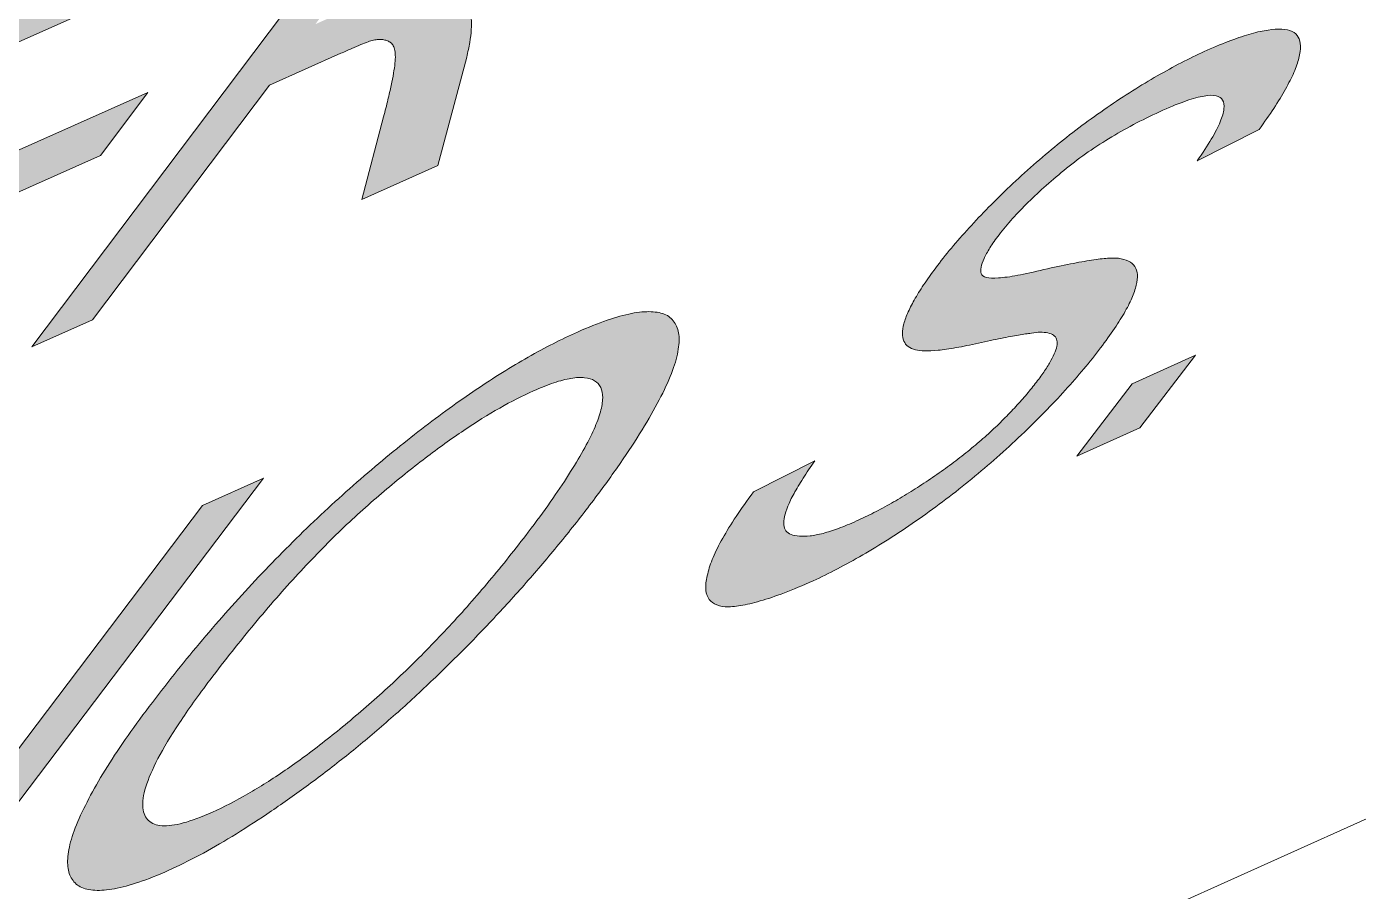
# Model space of a CAD drawing. Header units: millimetres. Extents: x 63.4 to 146.5, y -188.5 to -109.4.
# Drawn here: x 105.285 to 108.876, y -179.662 to -177.332 of the extents above; entities that cross this region are included whole.
import ezdxf

# ---------------------------------------------------------------- set-up
doc = ezdxf.new("R2010")
doc.units = ezdxf.units.MM
doc.header["$MEASUREMENT"] = 0
doc.layers.add('Ebene 1', color=7, linetype='Continuous', lineweight=0)

# ---------------------------------------------------------------- blocks, each defined once
blk = doc.blocks.new('Block_7')
at = {"layer": 'Ebene 1', "true_color": 0x1d1d1b, "transparency": 33554687}
h = blk.add_hatch(color=250, dxfattribs=at)
h.dxf.hatch_style = 2
edge = h.paths.add_edge_path()
edge.add_spline(control_points=[(106.9301, -176.5186), (106.9301, -176.5186), (106.3779, -176.764), (106.3779, -176.764), (106.3779, -176.764), (105.2997, -178.1944), (105.2997, -178.1944), (105.2997, -178.1944), (105.4631, -178.1215), (105.4631, -178.1215), (105.4631, -178.1215), (105.9399, -177.4892), (105.9399, -177.4892), (105.9399, -177.4892), (106.1325, -177.4034), (106.1325, -177.4034), (106.1432, -177.3987), (106.153, -177.3943), (106.1619, -177.3904), (106.1709, -177.3864), (106.179, -177.3829), (106.1863, -177.3799), (106.1937, -177.3768), (106.2002, -177.3742), (106.2058, -177.3722), (106.2115, -177.3701), (106.2164, -177.3686), (106.2205, -177.3676), (106.2252, -177.3668), (106.2296, -177.3663), (106.2338, -177.3661), (106.2381, -177.366), (106.242, -177.3661), (106.2457, -177.3666), (106.2494, -177.3671), (106.2529, -177.3679), (106.2562, -177.369), (106.2594, -177.3701), (106.2624, -177.3716), (106.2652, -177.3733), (106.2679, -177.3751), (106.2704, -177.3775), (106.2724, -177.3806), (106.2745, -177.3838), (106.2761, -177.3877), (106.2773, -177.3924), (106.2785, -177.397), (106.2792, -177.4025), (106.2794, -177.4088), (106.2796, -177.4151), (106.2793, -177.4223), (106.2784, -177.4303), (106.2776, -177.4384), (106.2763, -177.4473), (106.2746, -177.4572), (106.2729, -177.4672), (106.2707, -177.4781), (106.2682, -177.4901), (106.2656, -177.5021), (106.2626, -177.5151), (106.2593, -177.5292), (106.2559, -177.5432), (106.2521, -177.5584), (106.2479, -177.5747), (106.2479, -177.5747), (106.189, -177.7975), (106.189, -177.7975), (106.189, -177.7975), (106.3941, -177.7059), (106.3941, -177.7059), (106.3941, -177.7059), (106.4718, -177.4138), (106.4718, -177.4138), (106.4752, -177.3999), (106.478, -177.3868), (106.4801, -177.3744), (106.4822, -177.3621), (106.4837, -177.3504), (106.4843, -177.3396), (106.485, -177.3288), (106.4849, -177.3188), (106.4841, -177.3096), (106.4832, -177.3005), (106.4815, -177.2922), (106.4789, -177.2848), (106.4777, -177.2815), (106.4757, -177.2786), (106.4731, -177.2759), (106.4705, -177.2733), (106.4673, -177.2709), (106.4634, -177.2688), (106.4595, -177.2667), (106.455, -177.2649), (106.4499, -177.2634), (106.4447, -177.2618), (106.4391, -177.2605), (106.4328, -177.2595), (106.4663, -177.2411), (106.4991, -177.2221), (106.5311, -177.2025), (106.5632, -177.1829), (106.5944, -177.1627), (106.6249, -177.1417), (106.6553, -177.1208), (106.6849, -177.0993), (106.7137, -177.0771), (106.7426, -177.0548), (106.7705, -177.0319), (106.7976, -177.0084), (106.8252, -176.9846), (106.8519, -176.9605), (106.8776, -176.9361), (106.9032, -176.9117), (106.9279, -176.8871), (106.9514, -176.8624), (106.975, -176.8376), (106.9975, -176.8126), (107.0188, -176.7876), (107.0401, -176.7626), (107.0603, -176.7375), (107.0793, -176.7124), (107.0944, -176.6925), (107.108, -176.6735), (107.1201, -176.6555), (107.1323, -176.6375), (107.1429, -176.6205), (107.1521, -176.6044), (107.1613, -176.5884), (107.1689, -176.5733), (107.1751, -176.5592), (107.1813, -176.5451), (107.186, -176.532), (107.1893, -176.5199), (107.1931, -176.5075), (107.1952, -176.4966), (107.1957, -176.4872), (107.1961, -176.4778), (107.1949, -176.4699), (107.1921, -176.4636), (107.1893, -176.4572), (107.1849, -176.4524), (107.1789, -176.4491), (107.1729, -176.4458), (107.1653, -176.444), (107.1562, -176.4438), (107.1465, -176.4438), (107.1346, -176.4454), (107.1203, -176.4485), (107.1061, -176.4516), (107.0895, -176.4563), (107.0707, -176.4625), (107.0518, -176.4687), (107.0307, -176.4765), (107.0072, -176.4859), (106.9838, -176.4952), (106.9581, -176.5061), (106.9301, -176.5186)], knot_values=[0, 0, 0, 0, 1, 1, 1, 2, 2, 2, 3, 3, 3, 4, 4, 4, 5, 5, 5, 6, 6, 6, 7, 7, 7, 8, 8, 8, 9, 9, 9, 10, 10, 10, 11, 11, 11, 12, 12, 12, 13, 13, 13, 14, 14, 14, 15, 15, 15, 16, 16, 16, 17, 17, 17, 18, 18, 18, 19, 19, 19, 20, 20, 20, 21, 21, 21, 22, 22, 22, 23, 23, 23, 24, 24, 24, 25, 25, 25, 26, 26, 26, 27, 27, 27, 28, 28, 28, 29, 29, 29, 30, 30, 30, 31, 31, 31, 32, 32, 32, 33, 33, 33, 34, 34, 34, 35, 35, 35, 36, 36, 36, 37, 37, 37, 38, 38, 38, 39, 39, 39, 40, 40, 40, 41, 41, 41, 42, 42, 42, 43, 43, 43, 44, 44, 44, 45, 45, 45, 46, 46, 46, 47, 47, 47, 48, 48, 48, 49, 49, 49, 50, 50, 50, 51, 51, 51, 52, 52, 52, 52], degree=3, periodic=0)
edge.add_line((106.9301, -176.5186), (106.9301, -176.5186))
edge = h.paths.add_edge_path()
edge.add_spline(control_points=[(106.0638, -177.3249), (106.0638, -177.3249), (106.4212, -176.8512), (106.4212, -176.8512), (106.4212, -176.8512), (106.8159, -176.6756), (106.8159, -176.6756), (106.8394, -176.6652), (106.8603, -176.6568), (106.8785, -176.6504), (106.8967, -176.644), (106.9122, -176.6398), (106.9252, -176.6376), (106.9381, -176.6353), (106.9483, -176.6352), (106.956, -176.6372), (106.9636, -176.6392), (106.9686, -176.6433), (106.9709, -176.6495), (106.9733, -176.6557), (106.9738, -176.6633), (106.9724, -176.6722), (106.971, -176.6812), (106.9678, -176.6914), (106.9626, -176.703), (106.9575, -176.7146), (106.9505, -176.7275), (106.9416, -176.7417), (106.9327, -176.7558), (106.922, -176.7713), (106.9093, -176.788), (106.9006, -176.7996), (106.8912, -176.8114), (106.8813, -176.8232), (106.8715, -176.8351), (106.861, -176.847), (106.8501, -176.859), (106.8391, -176.871), (106.8277, -176.8831), (106.8157, -176.8953), (106.8038, -176.9074), (106.7913, -176.9196), (106.7784, -176.9317), (106.7655, -176.9438), (106.7526, -176.9556), (106.7395, -176.9669), (106.7265, -176.9783), (106.7133, -176.9892), (106.7, -176.9998), (106.6867, -177.0105), (106.6733, -177.0207), (106.6596, -177.0306), (106.646, -177.0405), (106.6322, -177.0501), (106.6182, -177.0593), (106.6042, -177.0685), (106.5894, -177.0778), (106.5739, -177.087), (106.5585, -177.0962), (106.5424, -177.1053), (106.5258, -177.1143), (106.5091, -177.1233), (106.4919, -177.1322), (106.4743, -177.1409), (106.4566, -177.1496), (106.4385, -177.1581), (106.42, -177.1663), (106.42, -177.1663), (106.0638, -177.3249), (106.0638, -177.3249)], knot_values=[0, 0, 0, 0, 1, 1, 1, 2, 2, 2, 3, 3, 3, 4, 4, 4, 5, 5, 5, 6, 6, 6, 7, 7, 7, 8, 8, 8, 9, 9, 9, 10, 10, 10, 11, 11, 11, 12, 12, 12, 13, 13, 13, 14, 14, 14, 15, 15, 15, 16, 16, 16, 17, 17, 17, 18, 18, 18, 19, 19, 19, 20, 20, 20, 21, 21, 21, 22, 22, 22, 23, 23, 23, 23], degree=3, periodic=0)
edge.add_line((106.0638, -177.3249), (106.0638, -177.3249))
h = blk.add_hatch(color=250, dxfattribs=at)
h.dxf.hatch_style = 2
h.paths.add_polyline_path([(106.1172, -176.8799), (105.2094, -177.2834), (104.1356, -178.7139), (105.0691, -178.2973), (105.1962, -178.1286), (104.4286, -178.471), (104.7922, -177.9869), (105.4844, -177.6785), (105.6121, -177.5089), (104.9196, -177.8173), (105.2483, -177.3796), (105.9889, -177.0503), (106.1172, -176.8799)])
h = blk.add_hatch(color=250, dxfattribs=at)
h.dxf.hatch_style = 2
edge = h.paths.add_edge_path()
edge.add_spline(control_points=[(108.4683, -177.3952), (108.4479, -177.4043), (108.4273, -177.4142), (108.4062, -177.4249), (108.3852, -177.4356), (108.3638, -177.4471), (108.3421, -177.4594), (108.3204, -177.4718), (108.2982, -177.4849), (108.2757, -177.499), (108.2532, -177.5131), (108.2303, -177.528), (108.2069, -177.5439), (108.1841, -177.5595), (108.1616, -177.5755), (108.1392, -177.592), (108.1169, -177.6085), (108.0948, -177.6255), (108.0729, -177.643), (108.051, -177.6605), (108.0294, -177.6785), (108.008, -177.6971), (107.9866, -177.7157), (107.9655, -177.7348), (107.9446, -177.7546), (107.9242, -177.7737), (107.9047, -177.7926), (107.886, -177.8114), (107.8674, -177.8302), (107.8496, -177.8487), (107.8326, -177.8671), (107.8157, -177.8856), (107.7996, -177.9038), (107.7843, -177.9218), (107.7691, -177.9399), (107.7547, -177.9578), (107.7412, -177.9755), (107.7287, -177.9919), (107.7175, -178.0074), (107.7076, -178.022), (107.6976, -178.0367), (107.689, -178.0505), (107.6815, -178.0635), (107.674, -178.0765), (107.6677, -178.0887), (107.6626, -178.1002), (107.6574, -178.1116), (107.6534, -178.1223), (107.6505, -178.1324), (107.6481, -178.1417), (107.6468, -178.1504), (107.6468, -178.1582), (107.6468, -178.166), (107.6481, -178.1729), (107.6506, -178.1789), (107.6532, -178.1849), (107.657, -178.19), (107.6623, -178.194), (107.6675, -178.198), (107.6742, -178.2009), (107.6822, -178.2027), (107.6885, -178.2045), (107.6966, -178.2055), (107.7068, -178.2057), (107.717, -178.2058), (107.7291, -178.2052), (107.7432, -178.2038), (107.7573, -178.2023), (107.7734, -178.2), (107.7916, -178.1968), (107.8097, -178.1936), (107.8299, -178.1895), (107.8521, -178.1845), (107.8744, -178.1795), (107.8944, -178.1753), (107.9122, -178.1717), (107.9301, -178.1682), (107.9458, -178.1653), (107.9595, -178.163), (107.9731, -178.1607), (107.9847, -178.159), (107.9944, -178.1577), (108.004, -178.1564), (108.0117, -178.1555), (108.0175, -178.155), (108.0258, -178.155), (108.033, -178.1557), (108.0392, -178.1571), (108.0453, -178.1585), (108.0503, -178.1605), (108.0542, -178.1633), (108.0581, -178.1661), (108.0609, -178.1696), (108.0625, -178.1738), (108.0641, -178.1781), (108.0645, -178.183), (108.0638, -178.1888), (108.063, -178.1945), (108.0612, -178.201), (108.0584, -178.2082), (108.0555, -178.2154), (108.0518, -178.2233), (108.0471, -178.2318), (108.0423, -178.2403), (108.0367, -178.2494), (108.0302, -178.2591), (108.0237, -178.2687), (108.0163, -178.279), (108.0081, -178.2897), (108, -178.3003), (107.9913, -178.3111), (107.982, -178.3221), (107.9727, -178.3331), (107.9628, -178.3442), (107.9524, -178.3554), (107.942, -178.3667), (107.931, -178.3781), (107.9195, -178.3897), (107.908, -178.4012), (107.8959, -178.4129), (107.8832, -178.4248), (107.8704, -178.4363), (107.8572, -178.4478), (107.8436, -178.4593), (107.83, -178.4707), (107.8159, -178.482), (107.8015, -178.4932), (107.7871, -178.5045), (107.7723, -178.5155), (107.7571, -178.5264), (107.7419, -178.5373), (107.7264, -178.548), (107.7105, -178.5584), (107.6951, -178.5686), (107.6796, -178.5785), (107.664, -178.5882), (107.6483, -178.5978), (107.6326, -178.6072), (107.6169, -178.6161), (107.6012, -178.625), (107.5855, -178.6335), (107.5698, -178.6415), (107.5542, -178.6495), (107.5386, -178.657), (107.5233, -178.6639), (107.5058, -178.6717), (107.4895, -178.6784), (107.4744, -178.684), (107.4594, -178.6895), (107.4455, -178.6939), (107.4328, -178.6973), (107.4201, -178.7006), (107.4085, -178.7029), (107.398, -178.7041), (107.3874, -178.7054), (107.378, -178.7056), (107.3695, -178.7048), (107.3605, -178.7044), (107.3529, -178.7029), (107.3468, -178.7005), (107.3406, -178.6981), (107.3359, -178.6947), (107.3326, -178.6904), (107.3293, -178.686), (107.3273, -178.6806), (107.3267, -178.6743), (107.3261, -178.6679), (107.3269, -178.6605), (107.3289, -178.6522), (107.3304, -178.6441), (107.3333, -178.6349), (107.3376, -178.6245), (107.3418, -178.6141), (107.3475, -178.6026), (107.3544, -178.59), (107.3613, -178.5774), (107.3695, -178.5637), (107.3789, -178.549), (107.3883, -178.5342), (107.3989, -178.5184), (107.4107, -178.5015), (107.4107, -178.5015), (107.2452, -178.5857), (107.2452, -178.5857), (107.228, -178.6087), (107.2125, -178.6307), (107.1986, -178.6515), (107.1847, -178.6724), (107.1725, -178.6921), (107.1621, -178.7106), (107.1517, -178.729), (107.1431, -178.7463), (107.1364, -178.7623), (107.1296, -178.7783), (107.1248, -178.7929), (107.1219, -178.8062), (107.1179, -178.8203), (107.1161, -178.8327), (107.1162, -178.8434), (107.1163, -178.854), (107.1184, -178.863), (107.1225, -178.8704), (107.1265, -178.8777), (107.1325, -178.8834), (107.1403, -178.8876), (107.1481, -178.8917), (107.1578, -178.8942), (107.1692, -178.8953), (107.1812, -178.8957), (107.195, -178.8946), (107.2107, -178.892), (107.2264, -178.8895), (107.2439, -178.8854), (107.2635, -178.8796), (107.2831, -178.8739), (107.3047, -178.8666), (107.3284, -178.8576), (107.352, -178.8485), (107.3778, -178.8378), (107.4057, -178.8252), (107.4271, -178.8156), (107.449, -178.8049), (107.4714, -178.7933), (107.4938, -178.7817), (107.5166, -178.7691), (107.5397, -178.7556), (107.5629, -178.7421), (107.5864, -178.7277), (107.6102, -178.7126), (107.634, -178.6974), (107.658, -178.6815), (107.6822, -178.6649), (107.707, -178.6476), (107.7312, -178.63), (107.755, -178.6121), (107.7788, -178.5942), (107.8021, -178.576), (107.8251, -178.5573), (107.8481, -178.5387), (107.8707, -178.5196), (107.8931, -178.5001), (107.9154, -178.4806), (107.9374, -178.4606), (107.9592, -178.4401), (107.9814, -178.419), (108.0025, -178.3985), (108.0224, -178.3783), (108.0423, -178.3582), (108.0611, -178.3385), (108.079, -178.319), (108.0968, -178.2996), (108.1137, -178.2804), (108.1297, -178.2614), (108.1457, -178.2424), (108.1609, -178.2235), (108.1753, -178.2047), (108.1898, -178.1859), (108.2027, -178.1681), (108.2143, -178.1513), (108.2258, -178.1346), (108.2358, -178.1189), (108.2443, -178.1043), (108.2528, -178.0896), (108.2598, -178.076), (108.2653, -178.0634), (108.2707, -178.0508), (108.2746, -178.0393), (108.2769, -178.0287), (108.2798, -178.0179), (108.2809, -178.0083), (108.2803, -177.9999), (108.2798, -177.9915), (108.2775, -177.9843), (108.2735, -177.9782), (108.2695, -177.9721), (108.2637, -177.9672), (108.2563, -177.9635), (108.2489, -177.9598), (108.2398, -177.9573), (108.2289, -177.9559), (108.2216, -177.9551), (108.212, -177.9551), (108.2, -177.9559), (108.188, -177.9567), (108.1736, -177.9584), (108.1569, -177.9609), (108.1402, -177.9635), (108.1211, -177.9668), (108.0996, -177.9711), (108.0782, -177.9753), (108.0544, -177.9804), (108.0282, -177.9863), (108.0015, -177.9929), (107.9779, -177.9981), (107.9576, -178.0018), (107.9372, -178.0056), (107.9199, -178.0079), (107.9059, -178.0088), (107.8918, -178.0097), (107.8808, -178.0092), (107.8731, -178.0073), (107.8653, -178.0054), (107.8607, -178.0021), (107.8593, -177.9973), (107.8579, -177.9925), (107.8578, -177.9868), (107.859, -177.98), (107.8602, -177.9733), (107.8627, -177.9655), (107.8667, -177.9568), (107.8706, -177.9481), (107.8759, -177.9384), (107.8827, -177.9277), (107.8894, -177.917), (107.8976, -177.9054), (107.9073, -177.8927), (107.9184, -177.8782), (107.9305, -177.8636), (107.9436, -177.849), (107.9568, -177.8343), (107.9709, -177.8195), (107.9861, -177.8046), (108.0013, -177.7897), (108.0175, -177.7747), (108.0347, -177.7595), (108.0519, -177.7442), (108.0701, -177.7288), (108.0892, -177.7132), (108.108, -177.6981), (108.1275, -177.6835), (108.1478, -177.6694), (108.1682, -177.6554), (108.1892, -177.6418), (108.2109, -177.6287), (108.2327, -177.6157), (108.2551, -177.6031), (108.2781, -177.5912), (108.3012, -177.5792), (108.3248, -177.5678), (108.349, -177.557), (108.3727, -177.5464), (108.3937, -177.5379), (108.4122, -177.5315), (108.4307, -177.525), (108.4466, -177.5207), (108.46, -177.5185), (108.4734, -177.5162), (108.4842, -177.516), (108.4926, -177.5179), (108.5009, -177.5198), (108.5068, -177.5237), (108.5101, -177.5297), (108.5135, -177.5357), (108.5147, -177.5434), (108.5136, -177.5531), (108.5125, -177.5628), (108.5092, -177.5744), (108.5035, -177.5879), (108.4979, -177.6015), (108.4899, -177.617), (108.4795, -177.6346), (108.4691, -177.6521), (108.4564, -177.6717), (108.4412, -177.6935), (108.4412, -177.6935), (108.6087, -177.6085), (108.6087, -177.6085), (108.623, -177.5888), (108.6362, -177.5698), (108.648, -177.5517), (108.6599, -177.5336), (108.6704, -177.5164), (108.6795, -177.5002), (108.6885, -177.484), (108.6961, -177.4688), (108.7022, -177.4548), (108.7082, -177.4407), (108.7127, -177.4278), (108.7154, -177.4162), (108.7187, -177.4039), (108.7202, -177.393), (108.72, -177.3836), (108.7198, -177.3741), (108.7179, -177.3661), (108.7141, -177.3596), (108.7104, -177.353), (108.7048, -177.348), (108.6973, -177.3445), (108.6899, -177.341), (108.6805, -177.339), (108.6693, -177.3387), (108.6585, -177.3381), (108.6463, -177.3387), (108.6327, -177.3407), (108.6191, -177.3426), (108.604, -177.3459), (108.5873, -177.3505), (108.5706, -177.3552), (108.5524, -177.3612), (108.5326, -177.3686), (108.5128, -177.376), (108.4914, -177.3849), (108.4683, -177.3952)], knot_values=[0, 0, 0, 0, 1, 1, 1, 2, 2, 2, 3, 3, 3, 4, 4, 4, 5, 5, 5, 6, 6, 6, 7, 7, 7, 8, 8, 8, 9, 9, 9, 10, 10, 10, 11, 11, 11, 12, 12, 12, 13, 13, 13, 14, 14, 14, 15, 15, 15, 16, 16, 16, 17, 17, 17, 18, 18, 18, 19, 19, 19, 20, 20, 20, 21, 21, 21, 22, 22, 22, 23, 23, 23, 24, 24, 24, 25, 25, 25, 26, 26, 26, 27, 27, 27, 28, 28, 28, 29, 29, 29, 30, 30, 30, 31, 31, 31, 32, 32, 32, 33, 33, 33, 34, 34, 34, 35, 35, 35, 36, 36, 36, 37, 37, 37, 38, 38, 38, 39, 39, 39, 40, 40, 40, 41, 41, 41, 42, 42, 42, 43, 43, 43, 44, 44, 44, 45, 45, 45, 46, 46, 46, 47, 47, 47, 48, 48, 48, 49, 49, 49, 50, 50, 50, 51, 51, 51, 52, 52, 52, 53, 53, 53, 54, 54, 54, 55, 55, 55, 56, 56, 56, 57, 57, 57, 58, 58, 58, 59, 59, 59, 60, 60, 60, 61, 61, 61, 62, 62, 62, 63, 63, 63, 64, 64, 64, 65, 65, 65, 66, 66, 66, 67, 67, 67, 68, 68, 68, 69, 69, 69, 70, 70, 70, 71, 71, 71, 72, 72, 72, 73, 73, 73, 74, 74, 74, 75, 75, 75, 76, 76, 76, 77, 77, 77, 78, 78, 78, 79, 79, 79, 80, 80, 80, 81, 81, 81, 82, 82, 82, 83, 83, 83, 84, 84, 84, 85, 85, 85, 86, 86, 86, 87, 87, 87, 88, 88, 88, 89, 89, 89, 90, 90, 90, 91, 91, 91, 92, 92, 92, 93, 93, 93, 94, 94, 94, 95, 95, 95, 96, 96, 96, 97, 97, 97, 98, 98, 98, 99, 99, 99, 100, 100, 100, 101, 101, 101, 102, 102, 102, 103, 103, 103, 104, 104, 104, 105, 105, 105, 106, 106, 106, 107, 107, 107, 108, 108, 108, 109, 109, 109, 110, 110, 110, 111, 111, 111, 112, 112, 112, 113, 113, 113, 114, 114, 114, 115, 115, 115, 116, 116, 116, 117, 117, 117, 118, 118, 118, 119, 119, 119, 120, 120, 120, 121, 121, 121, 122, 122, 122, 123, 123, 123, 124, 124, 124, 125, 125, 125, 126, 126, 126, 127, 127, 127, 128, 128, 128, 129, 129, 129, 130, 130, 130, 131, 131, 131, 132, 132, 132, 133, 133, 133, 134, 134, 134, 134], degree=3, periodic=0)
edge.add_line((108.4683, -177.3952), (108.4683, -177.3952))
h = blk.add_hatch(color=250, dxfattribs=at)
h.dxf.hatch_style = 2
edge = h.paths.add_edge_path()
edge.add_spline(control_points=[(106.7707, -178.1547), (106.7275, -178.1741), (106.6832, -178.1967), (106.6376, -178.2225), (106.592, -178.2483), (106.5452, -178.2774), (106.4973, -178.3098), (106.4493, -178.3421), (106.4002, -178.3777), (106.3499, -178.4165), (106.2995, -178.4553), (106.2481, -178.4974), (106.1954, -178.5426), (106.1427, -178.588), (106.0911, -178.635), (106.0407, -178.6836), (105.9902, -178.7322), (105.9409, -178.7825), (105.8926, -178.8343), (105.8443, -178.8861), (105.7971, -178.9396), (105.7511, -178.9945), (105.705, -179.0494), (105.66, -179.1059), (105.6161, -179.1638), (105.5927, -179.1947), (105.571, -179.2244), (105.5512, -179.2531), (105.5313, -179.2818), (105.5131, -179.3094), (105.4968, -179.3359), (105.4804, -179.3624), (105.4658, -179.3879), (105.4529, -179.4124), (105.4401, -179.4368), (105.429, -179.4602), (105.4196, -179.4826), (105.4109, -179.5048), (105.4045, -179.5248), (105.4006, -179.5428), (105.3967, -179.5607), (105.3952, -179.5766), (105.396, -179.5905), (105.3969, -179.6044), (105.4001, -179.6163), (105.4057, -179.6262), (105.4113, -179.6361), (105.4193, -179.6441), (105.4296, -179.6502), (105.4409, -179.6555), (105.4542, -179.6586), (105.4696, -179.6595), (105.485, -179.6604), (105.5025, -179.6591), (105.5222, -179.6554), (105.542, -179.6518), (105.564, -179.6459), (105.5883, -179.6376), (105.6127, -179.6293), (105.6394, -179.6187), (105.6686, -179.6055), (105.6951, -179.5936), (105.7226, -179.5801), (105.7511, -179.5648), (105.7795, -179.5496), (105.809, -179.5327), (105.8394, -179.5142), (105.8697, -179.4957), (105.9011, -179.4756), (105.9333, -179.4539), (105.9656, -179.4322), (105.9988, -179.409), (106.0329, -179.3842), (106.067, -179.3594), (106.1009, -179.3336), (106.1347, -179.3068), (106.1686, -179.2801), (106.2023, -179.2522), (106.236, -179.2232), (106.2698, -179.1943), (106.3035, -179.1642), (106.3374, -179.1328), (106.3712, -179.1015), (106.4052, -179.0689), (106.4394, -179.035), (106.4735, -179.001), (106.5067, -178.967), (106.5388, -178.9329), (106.571, -178.8988), (106.6021, -178.8646), (106.6324, -178.8302), (106.6626, -178.7959), (106.692, -178.7613), (106.7205, -178.7266), (106.7489, -178.6918), (106.7766, -178.6568), (106.8034, -178.6215), (106.8303, -178.5862), (106.8549, -178.5526), (106.8773, -178.5206), (106.8997, -178.4885), (106.9199, -178.4581), (106.938, -178.4292), (106.9561, -178.4004), (106.972, -178.3731), (106.9857, -178.3474), (106.9995, -178.3216), (107.0112, -178.2975), (107.0207, -178.2749), (107.0297, -178.2526), (107.0361, -178.2324), (107.04, -178.2144), (107.0439, -178.1963), (107.0453, -178.1804), (107.0443, -178.1666), (107.0432, -178.1528), (107.0397, -178.1411), (107.0338, -178.1314), (107.0279, -178.1217), (107.0196, -178.114), (107.009, -178.1083), (106.9979, -178.1033), (106.9846, -178.1005), (106.9692, -178.0999), (106.9537, -178.0992), (106.9361, -178.1008), (106.9163, -178.1047), (106.8965, -178.1085), (106.8745, -178.1146), (106.8503, -178.1229), (106.826, -178.1313), (106.7995, -178.1419), (106.7707, -178.1547)], knot_values=[0, 0, 0, 0, 1, 1, 1, 2, 2, 2, 3, 3, 3, 4, 4, 4, 5, 5, 5, 6, 6, 6, 7, 7, 7, 8, 8, 8, 9, 9, 9, 10, 10, 10, 11, 11, 11, 12, 12, 12, 13, 13, 13, 14, 14, 14, 15, 15, 15, 16, 16, 16, 17, 17, 17, 18, 18, 18, 19, 19, 19, 20, 20, 20, 21, 21, 21, 22, 22, 22, 23, 23, 23, 24, 24, 24, 25, 25, 25, 26, 26, 26, 27, 27, 27, 28, 28, 28, 29, 29, 29, 30, 30, 30, 31, 31, 31, 32, 32, 32, 33, 33, 33, 34, 34, 34, 35, 35, 35, 36, 36, 36, 37, 37, 37, 38, 38, 38, 39, 39, 39, 40, 40, 40, 41, 41, 41, 42, 42, 42, 43, 43, 43, 44, 44, 44, 44], degree=3, periodic=0)
edge.add_line((106.7707, -178.1547), (106.7707, -178.1547))
edge = h.paths.add_edge_path()
edge.add_spline(control_points=[(105.7863, -179.4487), (105.7565, -179.4621), (105.7303, -179.4718), (105.7077, -179.4779), (105.6851, -179.4839), (105.666, -179.4864), (105.6505, -179.4853), (105.6349, -179.4842), (105.6229, -179.4796), (105.6142, -179.4716), (105.6056, -179.4635), (105.6004, -179.452), (105.5986, -179.4371), (105.5973, -179.4215), (105.6, -179.4027), (105.6068, -179.3806), (105.6136, -179.3585), (105.6244, -179.3331), (105.6395, -179.3044), (105.6545, -179.2757), (105.6737, -179.2436), (105.6971, -179.2082), (105.7206, -179.1728), (105.7482, -179.134), (105.7802, -179.0919), (105.8203, -179.039), (105.8601, -178.9888), (105.8996, -178.9413), (105.9391, -178.8938), (105.9784, -178.849), (106.0174, -178.8068), (106.0564, -178.7645), (106.0951, -178.7248), (106.1337, -178.6877), (106.1724, -178.6505), (106.2108, -178.6159), (106.2491, -178.5837), (106.2874, -178.5516), (106.3244, -178.5218), (106.3601, -178.4946), (106.3959, -178.4673), (106.4304, -178.4424), (106.4638, -178.42), (106.4972, -178.3975), (106.5295, -178.3774), (106.5608, -178.3597), (106.5921, -178.3419), (106.6223, -178.3265), (106.6516, -178.3134), (106.6716, -178.3045), (106.69, -178.2972), (106.7069, -178.2915), (106.7238, -178.2858), (106.7392, -178.2818), (106.753, -178.2795), (106.7668, -178.2772), (106.779, -178.2766), (106.7897, -178.2777), (106.8004, -178.2787), (106.8094, -178.2816), (106.8169, -178.2861), (106.8243, -178.2903), (106.8298, -178.2963), (106.8334, -178.304), (106.8369, -178.3117), (106.8386, -178.3211), (106.8385, -178.3321), (106.8383, -178.3431), (106.8363, -178.3557), (106.8324, -178.3699), (106.8285, -178.384), (106.8227, -178.3997), (106.8152, -178.4168), (106.8071, -178.4346), (106.7974, -178.4537), (106.786, -178.4742), (106.7746, -178.4946), (106.7615, -178.5165), (106.7467, -178.5396), (106.7319, -178.5628), (106.7154, -178.5872), (106.6973, -178.613), (106.6791, -178.6388), (106.6592, -178.6659), (106.6376, -178.6942), (106.6032, -178.7395), (106.5682, -178.7833), (106.5328, -178.8255), (106.4975, -178.8677), (106.4616, -178.9084), (106.4253, -178.9476), (106.3889, -178.9867), (106.3521, -179.0244), (106.3147, -179.0607), (106.2774, -179.0969), (106.2395, -179.1317), (106.201, -179.1651), (106.1626, -179.1984), (106.1252, -179.2294), (106.0887, -179.2579), (106.0523, -179.2864), (106.0169, -179.3125), (105.9824, -179.3361), (105.9479, -179.3598), (105.9143, -179.381), (105.8816, -179.3997), (105.8489, -179.4185), (105.8172, -179.4348), (105.7863, -179.4487)], knot_values=[0, 0, 0, 0, 1, 1, 1, 2, 2, 2, 3, 3, 3, 4, 4, 4, 5, 5, 5, 6, 6, 6, 7, 7, 7, 8, 8, 8, 9, 9, 9, 10, 10, 10, 11, 11, 11, 12, 12, 12, 13, 13, 13, 14, 14, 14, 15, 15, 15, 16, 16, 16, 17, 17, 17, 18, 18, 18, 19, 19, 19, 20, 20, 20, 21, 21, 21, 22, 22, 22, 23, 23, 23, 24, 24, 24, 25, 25, 25, 26, 26, 26, 27, 27, 27, 28, 28, 28, 29, 29, 29, 30, 30, 30, 31, 31, 31, 32, 32, 32, 33, 33, 33, 34, 34, 34, 35, 35, 35, 36, 36, 36, 36], degree=3, periodic=0)
edge.add_line((105.7863, -179.4487), (105.7863, -179.4487))
h = blk.add_hatch(color=250, dxfattribs=at)
h.dxf.hatch_style = 2
h.paths.add_polyline_path([(108.4369, -178.2174), (108.2665, -178.2939), (108.1167, -178.4895), (108.2871, -178.4129), (108.4369, -178.2174)])
h = blk.add_hatch(color=250, dxfattribs=at)
h.dxf.hatch_style = 2
h.paths.add_polyline_path([(105.9239, -178.5487), (105.7595, -178.6223), (104.6974, -180.0253), (104.8612, -179.9518), (105.9239, -178.5487)])
at = {"layer": 'Ebene 1'}
for points in [[(106.1172, -176.8799), (105.2094, -177.2834), (104.1356, -178.7139), (105.0691, -178.2973), (105.1962, -178.1286), (104.4286, -178.471), (104.7922, -177.9869), (105.4844, -177.6785), (105.6121, -177.5089), (104.9196, -177.8173), (105.2483, -177.3796), (105.9889, -177.0503), (106.1172, -176.8799)], [(108.4369, -178.2174), (108.2665, -178.2939), (108.1167, -178.4895), (108.2871, -178.4129), (108.4369, -178.2174)], [(105.9239, -178.5487), (105.7595, -178.6223), (104.6974, -180.0253), (104.8612, -179.9518), (105.9239, -178.5487)]]:
    blk.add_lwpolyline(points, dxfattribs=at)
for points, knots in [([(106.9301, -176.5186), (106.9301, -176.5186), (106.3779, -176.764), (106.3779, -176.764), (106.3779, -176.764), (105.2997, -178.1944), (105.2997, -178.1944), (105.2997, -178.1944), (105.4631, -178.1215), (105.4631, -178.1215), (105.4631, -178.1215), (105.9399, -177.4892), (105.9399, -177.4892), (105.9399, -177.4892), (106.1325, -177.4034), (106.1325, -177.4034), (106.1432, -177.3987), (106.153, -177.3943), (106.1619, -177.3904), (106.1709, -177.3864), (106.179, -177.3829), (106.1863, -177.3799), (106.1937, -177.3768), (106.2002, -177.3742), (106.2058, -177.3722), (106.2115, -177.3701), (106.2164, -177.3686), (106.2205, -177.3676), (106.2252, -177.3668), (106.2296, -177.3663), (106.2338, -177.3661), (106.2381, -177.366), (106.242, -177.3661), (106.2457, -177.3666), (106.2494, -177.3671), (106.2529, -177.3679), (106.2562, -177.369), (106.2594, -177.3701), (106.2624, -177.3716), (106.2652, -177.3733), (106.2679, -177.3751), (106.2704, -177.3775), (106.2724, -177.3806), (106.2745, -177.3838), (106.2761, -177.3877), (106.2773, -177.3924), (106.2785, -177.397), (106.2792, -177.4025), (106.2794, -177.4088), (106.2796, -177.4151), (106.2793, -177.4223), (106.2784, -177.4303), (106.2776, -177.4384), (106.2763, -177.4473), (106.2746, -177.4572), (106.2729, -177.4672), (106.2707, -177.4781), (106.2682, -177.4901), (106.2656, -177.5021), (106.2626, -177.5151), (106.2593, -177.5292), (106.2559, -177.5432), (106.2521, -177.5584), (106.2479, -177.5747), (106.2479, -177.5747), (106.189, -177.7975), (106.189, -177.7975), (106.189, -177.7975), (106.3941, -177.7059), (106.3941, -177.7059), (106.3941, -177.7059), (106.4718, -177.4138), (106.4718, -177.4138), (106.4752, -177.3999), (106.478, -177.3868), (106.4801, -177.3744), (106.4822, -177.3621), (106.4837, -177.3504), (106.4843, -177.3396), (106.485, -177.3288), (106.4849, -177.3188), (106.4841, -177.3096), (106.4832, -177.3005), (106.4815, -177.2922), (106.4789, -177.2848), (106.4777, -177.2815), (106.4757, -177.2786), (106.4731, -177.2759), (106.4705, -177.2733), (106.4673, -177.2709), (106.4634, -177.2688), (106.4595, -177.2667), (106.455, -177.2649), (106.4499, -177.2634), (106.4447, -177.2618), (106.4391, -177.2605), (106.4328, -177.2595), (106.4663, -177.2411), (106.4991, -177.2221), (106.5311, -177.2025), (106.5632, -177.1829), (106.5944, -177.1627), (106.6249, -177.1417), (106.6553, -177.1208), (106.6849, -177.0993), (106.7137, -177.0771), (106.7426, -177.0548), (106.7705, -177.0319), (106.7976, -177.0084), (106.8252, -176.9846), (106.8519, -176.9605), (106.8776, -176.9361), (106.9032, -176.9117), (106.9279, -176.8871), (106.9514, -176.8624), (106.975, -176.8376), (106.9975, -176.8126), (107.0188, -176.7876), (107.0401, -176.7626), (107.0603, -176.7375), (107.0793, -176.7124), (107.0944, -176.6925), (107.108, -176.6735), (107.1201, -176.6555), (107.1323, -176.6375), (107.1429, -176.6205), (107.1521, -176.6044), (107.1613, -176.5884), (107.1689, -176.5733), (107.1751, -176.5592), (107.1813, -176.5451), (107.186, -176.532), (107.1893, -176.5199), (107.1931, -176.5075), (107.1952, -176.4966), (107.1957, -176.4872), (107.1961, -176.4778), (107.1949, -176.4699), (107.1921, -176.4636), (107.1893, -176.4572), (107.1849, -176.4524), (107.1789, -176.4491), (107.1729, -176.4458), (107.1653, -176.444), (107.1562, -176.4438), (107.1465, -176.4438), (107.1346, -176.4454), (107.1203, -176.4485), (107.1061, -176.4516), (107.0895, -176.4563), (107.0707, -176.4625), (107.0518, -176.4687), (107.0307, -176.4765), (107.0072, -176.4859), (106.9838, -176.4952), (106.9581, -176.5061), (106.9301, -176.5186)], [0, 0, 0, 0, 1, 1, 1, 2, 2, 2, 3, 3, 3, 4, 4, 4, 5, 5, 5, 6, 6, 6, 7, 7, 7, 8, 8, 8, 9, 9, 9, 10, 10, 10, 11, 11, 11, 12, 12, 12, 13, 13, 13, 14, 14, 14, 15, 15, 15, 16, 16, 16, 17, 17, 17, 18, 18, 18, 19, 19, 19, 20, 20, 20, 21, 21, 21, 22, 22, 22, 23, 23, 23, 24, 24, 24, 25, 25, 25, 26, 26, 26, 27, 27, 27, 28, 28, 28, 29, 29, 29, 30, 30, 30, 31, 31, 31, 32, 32, 32, 33, 33, 33, 34, 34, 34, 35, 35, 35, 36, 36, 36, 37, 37, 37, 38, 38, 38, 39, 39, 39, 40, 40, 40, 41, 41, 41, 42, 42, 42, 43, 43, 43, 44, 44, 44, 45, 45, 45, 46, 46, 46, 47, 47, 47, 48, 48, 48, 49, 49, 49, 50, 50, 50, 51, 51, 51, 52, 52, 52, 52]), ([(108.4683, -177.3952), (108.4479, -177.4043), (108.4273, -177.4142), (108.4062, -177.4249), (108.3852, -177.4356), (108.3638, -177.4471), (108.3421, -177.4594), (108.3204, -177.4718), (108.2982, -177.4849), (108.2757, -177.499), (108.2532, -177.5131), (108.2303, -177.528), (108.2069, -177.5439), (108.1841, -177.5595), (108.1616, -177.5755), (108.1392, -177.592), (108.1169, -177.6085), (108.0948, -177.6255), (108.0729, -177.643), (108.051, -177.6605), (108.0294, -177.6785), (108.008, -177.6971), (107.9866, -177.7157), (107.9655, -177.7348), (107.9446, -177.7546), (107.9242, -177.7737), (107.9047, -177.7926), (107.886, -177.8114), (107.8674, -177.8302), (107.8496, -177.8487), (107.8326, -177.8671), (107.8157, -177.8856), (107.7996, -177.9038), (107.7843, -177.9218), (107.7691, -177.9399), (107.7547, -177.9578), (107.7412, -177.9755), (107.7287, -177.9919), (107.7175, -178.0074), (107.7076, -178.022), (107.6976, -178.0367), (107.689, -178.0505), (107.6815, -178.0635), (107.674, -178.0765), (107.6677, -178.0887), (107.6626, -178.1002), (107.6574, -178.1116), (107.6534, -178.1223), (107.6505, -178.1324), (107.6481, -178.1417), (107.6468, -178.1504), (107.6468, -178.1582), (107.6468, -178.166), (107.6481, -178.1729), (107.6506, -178.1789), (107.6532, -178.1849), (107.657, -178.19), (107.6623, -178.194), (107.6675, -178.198), (107.6742, -178.2009), (107.6822, -178.2027), (107.6885, -178.2045), (107.6966, -178.2055), (107.7068, -178.2057), (107.717, -178.2058), (107.7291, -178.2052), (107.7432, -178.2038), (107.7573, -178.2023), (107.7734, -178.2), (107.7916, -178.1968), (107.8097, -178.1936), (107.8299, -178.1895), (107.8521, -178.1845), (107.8744, -178.1795), (107.8944, -178.1753), (107.9122, -178.1717), (107.9301, -178.1682), (107.9458, -178.1653), (107.9595, -178.163), (107.9731, -178.1607), (107.9847, -178.159), (107.9944, -178.1577), (108.004, -178.1564), (108.0117, -178.1555), (108.0175, -178.155), (108.0258, -178.155), (108.033, -178.1557), (108.0392, -178.1571), (108.0453, -178.1585), (108.0503, -178.1605), (108.0542, -178.1633), (108.0581, -178.1661), (108.0609, -178.1696), (108.0625, -178.1738), (108.0641, -178.1781), (108.0645, -178.183), (108.0638, -178.1888), (108.063, -178.1945), (108.0612, -178.201), (108.0584, -178.2082), (108.0555, -178.2154), (108.0518, -178.2233), (108.0471, -178.2318), (108.0423, -178.2403), (108.0367, -178.2494), (108.0302, -178.2591), (108.0237, -178.2687), (108.0163, -178.279), (108.0081, -178.2897), (108, -178.3003), (107.9913, -178.3111), (107.982, -178.3221), (107.9727, -178.3331), (107.9628, -178.3442), (107.9524, -178.3554), (107.942, -178.3667), (107.931, -178.3781), (107.9195, -178.3897), (107.908, -178.4012), (107.8959, -178.4129), (107.8832, -178.4248), (107.8704, -178.4363), (107.8572, -178.4478), (107.8436, -178.4593), (107.83, -178.4707), (107.8159, -178.482), (107.8015, -178.4932), (107.7871, -178.5045), (107.7723, -178.5155), (107.7571, -178.5264), (107.7419, -178.5373), (107.7264, -178.548), (107.7105, -178.5584), (107.6951, -178.5686), (107.6796, -178.5785), (107.664, -178.5882), (107.6483, -178.5978), (107.6326, -178.6072), (107.6169, -178.6161), (107.6012, -178.625), (107.5855, -178.6335), (107.5698, -178.6415), (107.5542, -178.6495), (107.5386, -178.657), (107.5233, -178.6639), (107.5058, -178.6717), (107.4895, -178.6784), (107.4744, -178.684), (107.4594, -178.6895), (107.4455, -178.6939), (107.4328, -178.6973), (107.4201, -178.7006), (107.4085, -178.7029), (107.398, -178.7041), (107.3874, -178.7054), (107.378, -178.7056), (107.3695, -178.7048), (107.3605, -178.7044), (107.3529, -178.7029), (107.3468, -178.7005), (107.3406, -178.6981), (107.3359, -178.6947), (107.3326, -178.6904), (107.3293, -178.686), (107.3273, -178.6806), (107.3267, -178.6743), (107.3261, -178.6679), (107.3269, -178.6605), (107.3289, -178.6522), (107.3304, -178.6441), (107.3333, -178.6349), (107.3376, -178.6245), (107.3418, -178.6141), (107.3475, -178.6026), (107.3544, -178.59), (107.3613, -178.5774), (107.3695, -178.5637), (107.3789, -178.549), (107.3883, -178.5342), (107.3989, -178.5184), (107.4107, -178.5015), (107.4107, -178.5015), (107.2452, -178.5857), (107.2452, -178.5857), (107.228, -178.6087), (107.2125, -178.6307), (107.1986, -178.6515), (107.1847, -178.6724), (107.1725, -178.6921), (107.1621, -178.7106), (107.1517, -178.729), (107.1431, -178.7463), (107.1364, -178.7623), (107.1296, -178.7783), (107.1248, -178.7929), (107.1219, -178.8062), (107.1179, -178.8203), (107.1161, -178.8327), (107.1162, -178.8434), (107.1163, -178.854), (107.1184, -178.863), (107.1225, -178.8704), (107.1265, -178.8777), (107.1325, -178.8834), (107.1403, -178.8876), (107.1481, -178.8917), (107.1578, -178.8942), (107.1692, -178.8953), (107.1812, -178.8957), (107.195, -178.8946), (107.2107, -178.892), (107.2264, -178.8895), (107.2439, -178.8854), (107.2635, -178.8796), (107.2831, -178.8739), (107.3047, -178.8666), (107.3284, -178.8576), (107.352, -178.8485), (107.3778, -178.8378), (107.4057, -178.8252), (107.4271, -178.8156), (107.449, -178.8049), (107.4714, -178.7933), (107.4938, -178.7817), (107.5166, -178.7691), (107.5397, -178.7556), (107.5629, -178.7421), (107.5864, -178.7277), (107.6102, -178.7126), (107.634, -178.6974), (107.658, -178.6815), (107.6822, -178.6649), (107.707, -178.6476), (107.7312, -178.63), (107.755, -178.6121), (107.7788, -178.5942), (107.8021, -178.576), (107.8251, -178.5573), (107.8481, -178.5387), (107.8707, -178.5196), (107.8931, -178.5001), (107.9154, -178.4806), (107.9374, -178.4606), (107.9592, -178.4401), (107.9814, -178.419), (108.0025, -178.3985), (108.0224, -178.3783), (108.0423, -178.3582), (108.0611, -178.3385), (108.079, -178.319), (108.0968, -178.2996), (108.1137, -178.2804), (108.1297, -178.2614), (108.1457, -178.2424), (108.1609, -178.2235), (108.1753, -178.2047), (108.1898, -178.1859), (108.2027, -178.1681), (108.2143, -178.1513), (108.2258, -178.1346), (108.2358, -178.1189), (108.2443, -178.1043), (108.2528, -178.0896), (108.2598, -178.076), (108.2653, -178.0634), (108.2707, -178.0508), (108.2746, -178.0393), (108.2769, -178.0287), (108.2798, -178.0179), (108.2809, -178.0083), (108.2803, -177.9999), (108.2798, -177.9915), (108.2775, -177.9843), (108.2735, -177.9782), (108.2695, -177.9721), (108.2637, -177.9672), (108.2563, -177.9635), (108.2489, -177.9598), (108.2398, -177.9573), (108.2289, -177.9559), (108.2216, -177.9551), (108.212, -177.9551), (108.2, -177.9559), (108.188, -177.9567), (108.1736, -177.9584), (108.1569, -177.9609), (108.1402, -177.9635), (108.1211, -177.9668), (108.0996, -177.9711), (108.0782, -177.9753), (108.0544, -177.9804), (108.0282, -177.9863), (108.0015, -177.9929), (107.9779, -177.9981), (107.9576, -178.0018), (107.9372, -178.0056), (107.9199, -178.0079), (107.9059, -178.0088), (107.8918, -178.0097), (107.8808, -178.0092), (107.8731, -178.0073), (107.8653, -178.0054), (107.8607, -178.0021), (107.8593, -177.9973), (107.8579, -177.9925), (107.8578, -177.9868), (107.859, -177.98), (107.8602, -177.9733), (107.8627, -177.9655), (107.8667, -177.9568), (107.8706, -177.9481), (107.8759, -177.9384), (107.8827, -177.9277), (107.8894, -177.917), (107.8976, -177.9054), (107.9073, -177.8927), (107.9184, -177.8782), (107.9305, -177.8636), (107.9436, -177.849), (107.9568, -177.8343), (107.9709, -177.8195), (107.9861, -177.8046), (108.0013, -177.7897), (108.0175, -177.7747), (108.0347, -177.7595), (108.0519, -177.7442), (108.0701, -177.7288), (108.0892, -177.7132), (108.108, -177.6981), (108.1275, -177.6835), (108.1478, -177.6694), (108.1682, -177.6554), (108.1892, -177.6418), (108.2109, -177.6287), (108.2327, -177.6157), (108.2551, -177.6031), (108.2781, -177.5912), (108.3012, -177.5792), (108.3248, -177.5678), (108.349, -177.557), (108.3727, -177.5464), (108.3937, -177.5379), (108.4122, -177.5315), (108.4307, -177.525), (108.4466, -177.5207), (108.46, -177.5185), (108.4734, -177.5162), (108.4842, -177.516), (108.4926, -177.5179), (108.5009, -177.5198), (108.5068, -177.5237), (108.5101, -177.5297), (108.5135, -177.5357), (108.5147, -177.5434), (108.5136, -177.5531), (108.5125, -177.5628), (108.5092, -177.5744), (108.5035, -177.5879), (108.4979, -177.6015), (108.4899, -177.617), (108.4795, -177.6346), (108.4691, -177.6521), (108.4564, -177.6717), (108.4412, -177.6935), (108.4412, -177.6935), (108.6087, -177.6085), (108.6087, -177.6085), (108.623, -177.5888), (108.6362, -177.5698), (108.648, -177.5517), (108.6599, -177.5336), (108.6704, -177.5164), (108.6795, -177.5002), (108.6885, -177.484), (108.6961, -177.4688), (108.7022, -177.4548), (108.7082, -177.4407), (108.7127, -177.4278), (108.7154, -177.4162), (108.7187, -177.4039), (108.7202, -177.393), (108.72, -177.3836), (108.7198, -177.3741), (108.7179, -177.3661), (108.7141, -177.3596), (108.7104, -177.353), (108.7048, -177.348), (108.6973, -177.3445), (108.6899, -177.341), (108.6805, -177.339), (108.6693, -177.3387), (108.6585, -177.3381), (108.6463, -177.3387), (108.6327, -177.3407), (108.6191, -177.3426), (108.604, -177.3459), (108.5873, -177.3505), (108.5706, -177.3552), (108.5524, -177.3612), (108.5326, -177.3686), (108.5128, -177.376), (108.4914, -177.3849), (108.4683, -177.3952)], [0, 0, 0, 0, 1, 1, 1, 2, 2, 2, 3, 3, 3, 4, 4, 4, 5, 5, 5, 6, 6, 6, 7, 7, 7, 8, 8, 8, 9, 9, 9, 10, 10, 10, 11, 11, 11, 12, 12, 12, 13, 13, 13, 14, 14, 14, 15, 15, 15, 16, 16, 16, 17, 17, 17, 18, 18, 18, 19, 19, 19, 20, 20, 20, 21, 21, 21, 22, 22, 22, 23, 23, 23, 24, 24, 24, 25, 25, 25, 26, 26, 26, 27, 27, 27, 28, 28, 28, 29, 29, 29, 30, 30, 30, 31, 31, 31, 32, 32, 32, 33, 33, 33, 34, 34, 34, 35, 35, 35, 36, 36, 36, 37, 37, 37, 38, 38, 38, 39, 39, 39, 40, 40, 40, 41, 41, 41, 42, 42, 42, 43, 43, 43, 44, 44, 44, 45, 45, 45, 46, 46, 46, 47, 47, 47, 48, 48, 48, 49, 49, 49, 50, 50, 50, 51, 51, 51, 52, 52, 52, 53, 53, 53, 54, 54, 54, 55, 55, 55, 56, 56, 56, 57, 57, 57, 58, 58, 58, 59, 59, 59, 60, 60, 60, 61, 61, 61, 62, 62, 62, 63, 63, 63, 64, 64, 64, 65, 65, 65, 66, 66, 66, 67, 67, 67, 68, 68, 68, 69, 69, 69, 70, 70, 70, 71, 71, 71, 72, 72, 72, 73, 73, 73, 74, 74, 74, 75, 75, 75, 76, 76, 76, 77, 77, 77, 78, 78, 78, 79, 79, 79, 80, 80, 80, 81, 81, 81, 82, 82, 82, 83, 83, 83, 84, 84, 84, 85, 85, 85, 86, 86, 86, 87, 87, 87, 88, 88, 88, 89, 89, 89, 90, 90, 90, 91, 91, 91, 92, 92, 92, 93, 93, 93, 94, 94, 94, 95, 95, 95, 96, 96, 96, 97, 97, 97, 98, 98, 98, 99, 99, 99, 100, 100, 100, 101, 101, 101, 102, 102, 102, 103, 103, 103, 104, 104, 104, 105, 105, 105, 106, 106, 106, 107, 107, 107, 108, 108, 108, 109, 109, 109, 110, 110, 110, 111, 111, 111, 112, 112, 112, 113, 113, 113, 114, 114, 114, 115, 115, 115, 116, 116, 116, 117, 117, 117, 118, 118, 118, 119, 119, 119, 120, 120, 120, 121, 121, 121, 122, 122, 122, 123, 123, 123, 124, 124, 124, 125, 125, 125, 126, 126, 126, 127, 127, 127, 128, 128, 128, 129, 129, 129, 130, 130, 130, 131, 131, 131, 132, 132, 132, 133, 133, 133, 134, 134, 134, 134]), ([(106.7707, -178.1547), (106.7275, -178.1741), (106.6832, -178.1967), (106.6376, -178.2225), (106.592, -178.2483), (106.5452, -178.2774), (106.4973, -178.3098), (106.4493, -178.3421), (106.4002, -178.3777), (106.3499, -178.4165), (106.2995, -178.4553), (106.2481, -178.4974), (106.1954, -178.5426), (106.1427, -178.588), (106.0911, -178.635), (106.0407, -178.6836), (105.9902, -178.7322), (105.9409, -178.7825), (105.8926, -178.8343), (105.8443, -178.8861), (105.7971, -178.9396), (105.7511, -178.9945), (105.705, -179.0494), (105.66, -179.1059), (105.6161, -179.1638), (105.5927, -179.1947), (105.571, -179.2244), (105.5512, -179.2531), (105.5313, -179.2818), (105.5131, -179.3094), (105.4968, -179.3359), (105.4804, -179.3624), (105.4658, -179.3879), (105.4529, -179.4124), (105.4401, -179.4368), (105.429, -179.4602), (105.4196, -179.4826), (105.4109, -179.5048), (105.4045, -179.5248), (105.4006, -179.5428), (105.3967, -179.5607), (105.3952, -179.5766), (105.396, -179.5905), (105.3969, -179.6044), (105.4001, -179.6163), (105.4057, -179.6262), (105.4113, -179.6361), (105.4193, -179.6441), (105.4296, -179.6502), (105.4409, -179.6555), (105.4542, -179.6586), (105.4696, -179.6595), (105.485, -179.6604), (105.5025, -179.6591), (105.5222, -179.6554), (105.542, -179.6518), (105.564, -179.6459), (105.5883, -179.6376), (105.6127, -179.6293), (105.6394, -179.6187), (105.6686, -179.6055), (105.6951, -179.5936), (105.7226, -179.5801), (105.7511, -179.5648), (105.7795, -179.5496), (105.809, -179.5327), (105.8394, -179.5142), (105.8697, -179.4957), (105.9011, -179.4756), (105.9333, -179.4539), (105.9656, -179.4322), (105.9988, -179.409), (106.0329, -179.3842), (106.067, -179.3594), (106.1009, -179.3336), (106.1347, -179.3068), (106.1686, -179.2801), (106.2023, -179.2522), (106.236, -179.2232), (106.2698, -179.1943), (106.3035, -179.1642), (106.3374, -179.1328), (106.3712, -179.1015), (106.4052, -179.0689), (106.4394, -179.035), (106.4735, -179.001), (106.5067, -178.967), (106.5388, -178.9329), (106.571, -178.8988), (106.6021, -178.8646), (106.6324, -178.8302), (106.6626, -178.7959), (106.692, -178.7613), (106.7205, -178.7266), (106.7489, -178.6918), (106.7766, -178.6568), (106.8034, -178.6215), (106.8303, -178.5862), (106.8549, -178.5526), (106.8773, -178.5206), (106.8997, -178.4885), (106.9199, -178.4581), (106.938, -178.4292), (106.9561, -178.4004), (106.972, -178.3731), (106.9857, -178.3474), (106.9995, -178.3216), (107.0112, -178.2975), (107.0207, -178.2749), (107.0297, -178.2526), (107.0361, -178.2324), (107.04, -178.2144), (107.0439, -178.1963), (107.0453, -178.1804), (107.0443, -178.1666), (107.0432, -178.1528), (107.0397, -178.1411), (107.0338, -178.1314), (107.0279, -178.1217), (107.0196, -178.114), (107.009, -178.1083), (106.9979, -178.1033), (106.9846, -178.1005), (106.9692, -178.0999), (106.9537, -178.0992), (106.9361, -178.1008), (106.9163, -178.1047), (106.8965, -178.1085), (106.8745, -178.1146), (106.8503, -178.1229), (106.826, -178.1313), (106.7995, -178.1419), (106.7707, -178.1547)], [0, 0, 0, 0, 1, 1, 1, 2, 2, 2, 3, 3, 3, 4, 4, 4, 5, 5, 5, 6, 6, 6, 7, 7, 7, 8, 8, 8, 9, 9, 9, 10, 10, 10, 11, 11, 11, 12, 12, 12, 13, 13, 13, 14, 14, 14, 15, 15, 15, 16, 16, 16, 17, 17, 17, 18, 18, 18, 19, 19, 19, 20, 20, 20, 21, 21, 21, 22, 22, 22, 23, 23, 23, 24, 24, 24, 25, 25, 25, 26, 26, 26, 27, 27, 27, 28, 28, 28, 29, 29, 29, 30, 30, 30, 31, 31, 31, 32, 32, 32, 33, 33, 33, 34, 34, 34, 35, 35, 35, 36, 36, 36, 37, 37, 37, 38, 38, 38, 39, 39, 39, 40, 40, 40, 41, 41, 41, 42, 42, 42, 43, 43, 43, 44, 44, 44, 44]), ([(105.7863, -179.4487), (105.7565, -179.4621), (105.7303, -179.4718), (105.7077, -179.4779), (105.6851, -179.4839), (105.666, -179.4864), (105.6505, -179.4853), (105.6349, -179.4842), (105.6229, -179.4796), (105.6142, -179.4716), (105.6056, -179.4635), (105.6004, -179.452), (105.5986, -179.4371), (105.5973, -179.4215), (105.6, -179.4027), (105.6068, -179.3806), (105.6136, -179.3585), (105.6244, -179.3331), (105.6395, -179.3044), (105.6545, -179.2757), (105.6737, -179.2436), (105.6971, -179.2082), (105.7206, -179.1728), (105.7482, -179.134), (105.7802, -179.0919), (105.8203, -179.039), (105.8601, -178.9888), (105.8996, -178.9413), (105.9391, -178.8938), (105.9784, -178.849), (106.0174, -178.8068), (106.0564, -178.7645), (106.0951, -178.7248), (106.1337, -178.6877), (106.1724, -178.6505), (106.2108, -178.6159), (106.2491, -178.5837), (106.2874, -178.5516), (106.3244, -178.5218), (106.3601, -178.4946), (106.3959, -178.4673), (106.4304, -178.4424), (106.4638, -178.42), (106.4972, -178.3975), (106.5295, -178.3774), (106.5608, -178.3597), (106.5921, -178.3419), (106.6223, -178.3265), (106.6516, -178.3134), (106.6716, -178.3045), (106.69, -178.2972), (106.7069, -178.2915), (106.7238, -178.2858), (106.7392, -178.2818), (106.753, -178.2795), (106.7668, -178.2772), (106.779, -178.2766), (106.7897, -178.2777), (106.8004, -178.2787), (106.8094, -178.2816), (106.8169, -178.2861), (106.8243, -178.2903), (106.8298, -178.2963), (106.8334, -178.304), (106.8369, -178.3117), (106.8386, -178.3211), (106.8385, -178.3321), (106.8383, -178.3431), (106.8363, -178.3557), (106.8324, -178.3699), (106.8285, -178.384), (106.8227, -178.3997), (106.8152, -178.4168), (106.8071, -178.4346), (106.7974, -178.4537), (106.786, -178.4742), (106.7746, -178.4946), (106.7615, -178.5165), (106.7467, -178.5396), (106.7319, -178.5628), (106.7154, -178.5872), (106.6973, -178.613), (106.6791, -178.6388), (106.6592, -178.6659), (106.6376, -178.6942), (106.6032, -178.7395), (106.5682, -178.7833), (106.5328, -178.8255), (106.4975, -178.8677), (106.4616, -178.9084), (106.4253, -178.9476), (106.3889, -178.9867), (106.3521, -179.0244), (106.3147, -179.0607), (106.2774, -179.0969), (106.2395, -179.1317), (106.201, -179.1651), (106.1626, -179.1984), (106.1252, -179.2294), (106.0887, -179.2579), (106.0523, -179.2864), (106.0169, -179.3125), (105.9824, -179.3361), (105.9479, -179.3598), (105.9143, -179.381), (105.8816, -179.3997), (105.8489, -179.4185), (105.8172, -179.4348), (105.7863, -179.4487)], [0, 0, 0, 0, 1, 1, 1, 2, 2, 2, 3, 3, 3, 4, 4, 4, 5, 5, 5, 6, 6, 6, 7, 7, 7, 8, 8, 8, 9, 9, 9, 10, 10, 10, 11, 11, 11, 12, 12, 12, 13, 13, 13, 14, 14, 14, 15, 15, 15, 16, 16, 16, 17, 17, 17, 18, 18, 18, 19, 19, 19, 20, 20, 20, 21, 21, 21, 22, 22, 22, 23, 23, 23, 24, 24, 24, 25, 25, 25, 26, 26, 26, 27, 27, 27, 28, 28, 28, 29, 29, 29, 30, 30, 30, 31, 31, 31, 32, 32, 32, 33, 33, 33, 34, 34, 34, 35, 35, 35, 36, 36, 36, 36])]:
    blk.add_open_spline(points, degree=3, knots=knots, dxfattribs=at)
blk = doc.blocks.new('Block_6')
at = {"layer": 'Ebene 1'}
blk.add_lwpolyline([(146.4543, -145.8203), (124.7493, -172.3405), (88.8378, -188.484), (108.203, -161.7091)], close=True, dxfattribs=at)
blk.add_blockref('Block_7', (0, 0), dxfattribs=at)
blk = doc.blocks.new('Block_5')
at = {"layer": 'Ebene 1'}
blk.add_blockref('Block_6', (0, 0), dxfattribs=at)
blk = doc.blocks.new('Block_1')
at = {"layer": 'Ebene 1'}
blk.add_blockref('Block_5', (0, 0), dxfattribs=at)
blk = doc.blocks.new('Block_0')
at = {"layer": 'Ebene 1'}
blk.add_blockref('Block_1', (0, 0), dxfattribs=at)

msp = doc.modelspace()

# ---------------------------------------------------------------- block references
at = {"layer": 'Ebene 1'}
msp.add_blockref('Block_0', (0, 0), dxfattribs=at)

doc.saveas('drawing.dxf')
